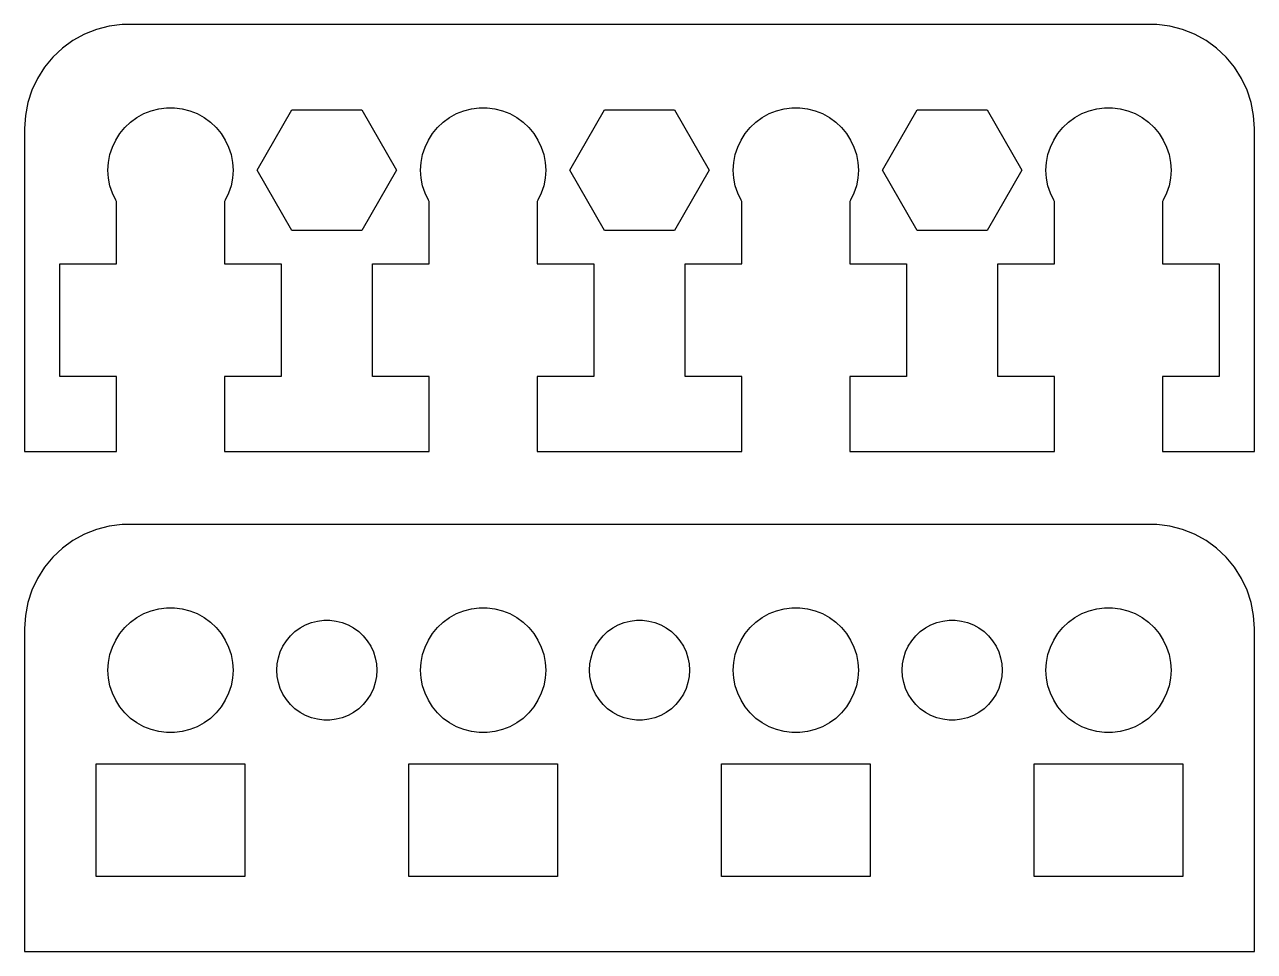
# Model space of a CAD drawing. Header units: metres. Extents: x -29.5 to 29.5, y 0 to 92.5.
# Drawn here: x -29.5 to 29.5, y 0 to 44.5 of the extents above; entities that cross this region are included whole.
import ezdxf

# ---------------------------------------------------------------- set-up
doc = ezdxf.new("R2010")
doc.units = ezdxf.units.M

msp = doc.modelspace()

# ---------------------------------------------------------------- linework, layer by layer
for p, q in [((-26.0451, 44.2553), (-26.6289, 44.0241)), ((-25.4369, 44.4114), (-26.0451, 44.2553)), ((-24.8139, 44.4901), (-25.4369, 44.4114)), ((24.8139, 44.4901), (-24.8139, 44.4901)), ((25.4369, 44.4114), (24.8139, 44.4901)), ((26.0451, 44.2553), (25.4369, 44.4114)), ((26.6289, 44.0241), (26.0451, 44.2553)), ((-27.1791, 43.7216), (-27.6871, 43.3526)), ((-26.6289, 44.0241), (-27.1791, 43.7216)), ((27.1791, 43.7216), (26.6289, 44.0241)), ((27.6871, 43.3526), (27.1791, 43.7216)), ((-27.6871, 43.3526), (-28.1448, 42.9227)), ((28.1448, 42.9227), (27.6871, 43.3526)), ((-28.1448, 42.9227), (-28.5451, 42.4389)), ((28.5451, 42.4389), (28.1448, 42.9227)), ((-28.8815, 41.9088), (-29.1489, 41.3406)), ((-28.5451, 42.4389), (-28.8815, 41.9088)), ((28.8815, 41.9088), (28.5451, 42.4389)), ((29.1489, 41.3406), (28.8815, 41.9088)), ((-29.1489, 41.3406), (-29.3429, 40.7434)), ((29.3429, 40.7434), (29.1489, 41.3406)), ((-29.3429, 40.7434), (-29.4606, 40.1267)), ((29.4606, 40.1267), (29.3429, 40.7434)), ((-29.4606, 40.1267), (-29.5, 39.5)), ((-24.1075, 40.033), (-23.7773, 40.2145)), ((-23.7773, 40.2145), (-23.427, 40.3532)), ((-23.427, 40.3532), (-23.0621, 40.4469)), ((-23.0621, 40.4469), (-22.6884, 40.4941)), ((-22.6884, 40.4941), (-22.3116, 40.4941)), ((-22.3116, 40.4941), (-21.9379, 40.4469)), ((-21.9379, 40.4469), (-21.5729, 40.3532)), ((-21.5729, 40.3532), (-21.2227, 40.2145)), ((-21.2227, 40.2145), (-20.8925, 40.033)), ((-18.3466, 37.5), (-16.6733, 40.3982)), ((-16.6733, 40.3982), (-13.3267, 40.3982)), ((-13.3267, 40.3982), (-11.6534, 37.5)), ((-9.10747, 40.033), (-8.77733, 40.2145)), ((-8.77733, 40.2145), (-8.42705, 40.3532)), ((-8.42705, 40.3532), (-8.06213, 40.4469)), ((-8.06213, 40.4469), (-7.68837, 40.4941)), ((-7.68837, 40.4941), (-7.31161, 40.4941)), ((-7.31161, 40.4941), (-6.93785, 40.4469)), ((-6.93785, 40.4469), (-6.57294, 40.3532)), ((-6.57294, 40.3532), (-6.22266, 40.2145)), ((-6.22266, 40.2145), (-5.89252, 40.033)), ((-3.34659, 37.5), (-1.67329, 40.3982)), ((-1.67329, 40.3982), (1.67329, 40.3982)), ((1.67329, 40.3982), (3.34659, 37.5)), ((5.89252, 40.033), (6.22266, 40.2145)), ((6.22266, 40.2145), (6.57294, 40.3532)), ((6.57294, 40.3532), (6.93785, 40.4469)), ((6.93785, 40.4469), (7.31161, 40.4941)), ((7.31161, 40.4941), (7.68837, 40.4941)), ((7.68837, 40.4941), (8.06213, 40.4469)), ((8.06213, 40.4469), (8.42705, 40.3532)), ((8.42705, 40.3532), (8.77733, 40.2145)), ((8.77733, 40.2145), (9.10747, 40.033)), ((11.6534, 37.5), (13.3267, 40.3982)), ((13.3267, 40.3982), (16.6733, 40.3982)), ((16.6733, 40.3982), (18.3466, 37.5)), ((20.8925, 40.033), (21.2227, 40.2145)), ((21.2227, 40.2145), (21.5729, 40.3532)), ((21.5729, 40.3532), (21.9379, 40.4469)), ((21.9379, 40.4469), (22.3116, 40.4941)), ((22.3116, 40.4941), (22.6884, 40.4941)), ((22.6884, 40.4941), (23.0621, 40.4469)), ((23.0621, 40.4469), (23.427, 40.3532)), ((23.427, 40.3532), (23.7773, 40.2145)), ((23.7773, 40.2145), (24.1075, 40.033)), ((29.5, 39.5), (29.4606, 40.1267)), ((-24.927, 39.2634), (-24.6869, 39.5536)), ((-24.6869, 39.5536), (-24.4123, 39.8115)), ((-24.4123, 39.8115), (-24.1075, 40.033)), ((-20.8925, 40.033), (-20.5877, 39.8115)), ((-20.5877, 39.8115), (-20.3131, 39.5536)), ((-20.3131, 39.5536), (-20.0729, 39.2634)), ((-9.92705, 39.2634), (-9.6869, 39.5536)), ((-9.6869, 39.5536), (-9.41226, 39.8115)), ((-9.41226, 39.8115), (-9.10747, 40.033)), ((-5.89252, 40.033), (-5.58772, 39.8115)), ((-5.58772, 39.8115), (-5.31308, 39.5536)), ((-5.31308, 39.5536), (-5.07294, 39.2634)), ((5.07294, 39.2634), (5.31308, 39.5536)), ((5.31308, 39.5536), (5.58772, 39.8115)), ((5.58772, 39.8115), (5.89252, 40.033)), ((9.10747, 40.033), (9.41226, 39.8115)), ((9.41226, 39.8115), (9.6869, 39.5536)), ((9.6869, 39.5536), (9.92705, 39.2634)), ((20.0729, 39.2634), (20.3131, 39.5536)), ((20.3131, 39.5536), (20.5877, 39.8115)), ((20.5877, 39.8115), (20.8925, 40.033)), ((24.1075, 40.033), (24.4123, 39.8115)), ((24.4123, 39.8115), (24.6869, 39.5536)), ((24.6869, 39.5536), (24.927, 39.2634)), ((-29.5, 39.5), (-29.5, 24)), ((-25.2893, 38.6044), (-25.1289, 38.9453)), ((-25.1289, 38.9453), (-24.927, 39.2634)), ((-20.0729, 39.2634), (-19.8711, 38.9453)), ((-19.8711, 38.9453), (-19.7107, 38.6044)), ((-10.2893, 38.6044), (-10.1289, 38.9453)), ((-10.1289, 38.9453), (-9.92705, 39.2634)), ((-5.07294, 39.2634), (-4.87108, 38.9453)), ((-4.87108, 38.9453), (-4.71066, 38.6044)), ((4.71066, 38.6044), (4.87108, 38.9453)), ((4.87108, 38.9453), (5.07294, 39.2634)), ((9.92705, 39.2634), (10.1289, 38.9453)), ((10.1289, 38.9453), (10.2893, 38.6044)), ((19.7107, 38.6044), (19.8711, 38.9453)), ((19.8711, 38.9453), (20.0729, 39.2634)), ((24.927, 39.2634), (25.1289, 38.9453)), ((25.1289, 38.9453), (25.2893, 38.6044)), ((29.5, 24), (29.5, 39.5)), ((-25.4057, 38.2461), (-25.2893, 38.6044)), ((-19.7107, 38.6044), (-19.5942, 38.2461)), ((-10.4057, 38.2461), (-10.2893, 38.6044)), ((-4.71066, 38.6044), (-4.59424, 38.2461)), ((4.59424, 38.2461), (4.71066, 38.6044)), ((10.2893, 38.6044), (10.4057, 38.2461)), ((19.5942, 38.2461), (19.7107, 38.6044)), ((25.2893, 38.6044), (25.4057, 38.2461)), ((-25.5, 37.5), (-25.4763, 37.876)), ((-25.4763, 37.876), (-25.4057, 38.2461)), ((-19.5942, 38.2461), (-19.5237, 37.876)), ((-19.5237, 37.876), (-19.5, 37.5)), ((-10.5, 37.5), (-10.4763, 37.876)), ((-10.4763, 37.876), (-10.4057, 38.2461)), ((-4.59424, 38.2461), (-4.52365, 37.876)), ((-4.52365, 37.876), (-4.5, 37.5)), ((4.5, 37.5), (4.52365, 37.876)), ((4.52365, 37.876), (4.59424, 38.2461)), ((10.4057, 38.2461), (10.4763, 37.876)), ((10.4763, 37.876), (10.5, 37.5)), ((19.5, 37.5), (19.5237, 37.876)), ((19.5237, 37.876), (19.5942, 38.2461)), ((25.4057, 38.2461), (25.4763, 37.876)), ((25.4763, 37.876), (25.5, 37.5)), ((-25.4763, 37.124), (-25.5, 37.5)), ((-19.5, 37.5), (-19.5237, 37.124)), ((-16.6733, 34.6018), (-18.3466, 37.5)), ((-11.6534, 37.5), (-13.3267, 34.6018)), ((-10.4763, 37.124), (-10.5, 37.5)), ((-4.5, 37.5), (-4.52365, 37.124)), ((-1.67329, 34.6018), (-3.34659, 37.5)), ((3.34659, 37.5), (1.67329, 34.6018)), ((4.52365, 37.124), (4.5, 37.5)), ((10.5, 37.5), (10.4763, 37.124)), ((13.3267, 34.6018), (11.6534, 37.5)), ((18.3466, 37.5), (16.6733, 34.6018)), ((19.5237, 37.124), (19.5, 37.5)), ((25.5, 37.5), (25.4763, 37.124)), ((-25.4057, 36.7539), (-25.4763, 37.124)), ((-25.2893, 36.3956), (-25.4057, 36.7539)), ((-19.5942, 36.7539), (-19.7107, 36.3956)), ((-19.5237, 37.124), (-19.5942, 36.7539)), ((-10.4057, 36.7539), (-10.4763, 37.124)), ((-10.2893, 36.3956), (-10.4057, 36.7539)), ((-4.59424, 36.7539), (-4.71066, 36.3956)), ((-4.52365, 37.124), (-4.59424, 36.7539)), ((4.59424, 36.7539), (4.52365, 37.124)), ((4.71066, 36.3956), (4.59424, 36.7539)), ((10.4057, 36.7539), (10.2893, 36.3956)), ((10.4763, 37.124), (10.4057, 36.7539)), ((19.5942, 36.7539), (19.5237, 37.124)), ((19.7107, 36.3956), (19.5942, 36.7539)), ((25.4057, 36.7539), (25.2893, 36.3956)), ((25.4763, 37.124), (25.4057, 36.7539)), ((-25.1289, 36.0547), (-25.2893, 36.3956)), ((-25.0942, 36), (-25.1289, 36.0547)), ((-25.0942, 33), (-25.0942, 36)), ((-19.8711, 36.0547), (-19.9058, 36)), ((-19.9058, 36), (-19.9058, 33)), ((-19.7107, 36.3956), (-19.8711, 36.0547)), ((-10.1289, 36.0547), (-10.2893, 36.3956)), ((-10.0942, 36), (-10.1289, 36.0547)), ((-10.0942, 33), (-10.0942, 36)), ((-4.87108, 36.0547), (-4.90581, 36)), ((-4.90581, 36), (-4.90581, 33)), ((-4.71066, 36.3956), (-4.87108, 36.0547)), ((4.87108, 36.0547), (4.71066, 36.3956)), ((4.90581, 36), (4.87108, 36.0547)), ((4.90581, 33), (4.90581, 36)), ((10.1289, 36.0547), (10.0942, 36)), ((10.0942, 36), (10.0942, 33)), ((10.2893, 36.3956), (10.1289, 36.0547)), ((19.8711, 36.0547), (19.7107, 36.3956)), ((19.9058, 36), (19.8711, 36.0547)), ((19.9058, 33), (19.9058, 36)), ((25.1289, 36.0547), (25.0942, 36)), ((25.0942, 36), (25.0942, 33)), ((25.2893, 36.3956), (25.1289, 36.0547)), ((-13.3267, 34.6018), (-16.6733, 34.6018)), ((1.67329, 34.6018), (-1.67329, 34.6018)), ((16.6733, 34.6018), (13.3267, 34.6018)), ((-27.804, 27.6), (-27.804, 33)), ((-27.804, 33), (-25.0942, 33)), ((-19.9058, 33), (-17.196, 33)), ((-17.196, 33), (-17.196, 27.6)), ((-12.804, 27.6), (-12.804, 33)), ((-12.804, 33), (-10.0942, 33)), ((-4.90581, 33), (-2.19603, 33)), ((-2.19603, 33), (-2.19603, 27.6)), ((2.19603, 27.6), (2.19603, 33)), ((2.19603, 33), (4.90581, 33)), ((10.0942, 33), (12.804, 33)), ((12.804, 33), (12.804, 27.6)), ((17.196, 27.6), (17.196, 33)), ((17.196, 33), (19.9058, 33)), ((25.0942, 33), (27.804, 33)), ((27.804, 33), (27.804, 27.6)), ((-25.0942, 27.6), (-27.804, 27.6)), ((-25.0942, 24), (-25.0942, 27.6)), ((-17.196, 27.6), (-19.9058, 27.6)), ((-19.9058, 27.6), (-19.9058, 24)), ((-10.0942, 27.6), (-12.804, 27.6)), ((-10.0942, 24), (-10.0942, 27.6)), ((-2.19603, 27.6), (-4.90581, 27.6)), ((-4.90581, 27.6), (-4.90581, 24)), ((4.90581, 27.6), (2.19603, 27.6)), ((4.90581, 24), (4.90581, 27.6)), ((12.804, 27.6), (10.0942, 27.6)), ((10.0942, 27.6), (10.0942, 24)), ((19.9058, 27.6), (17.196, 27.6)), ((19.9058, 24), (19.9058, 27.6)), ((27.804, 27.6), (25.0942, 27.6)), ((25.0942, 27.6), (25.0942, 24)), ((-29.5, 24), (-25.0942, 24)), ((-19.9058, 24), (-10.0942, 24)), ((-4.90581, 24), (4.90581, 24)), ((10.0942, 24), (19.9058, 24)), ((25.0942, 24), (29.5, 24)), ((-26.0451, 20.2553), (-26.6289, 20.0241)), ((-25.4369, 20.4114), (-26.0451, 20.2553)), ((-24.8139, 20.4901), (-25.4369, 20.4114)), ((24.8139, 20.4901), (-24.8139, 20.4901)), ((25.4369, 20.4114), (24.8139, 20.4901)), ((26.0451, 20.2553), (25.4369, 20.4114)), ((26.6289, 20.0241), (26.0451, 20.2553)), ((-27.1791, 19.7216), (-27.6871, 19.3526)), ((-26.6289, 20.0241), (-27.1791, 19.7216)), ((27.1791, 19.7216), (26.6289, 20.0241)), ((27.6871, 19.3526), (27.1791, 19.7216)), ((-28.1448, 18.9227), (-28.5451, 18.4389)), ((-27.6871, 19.3526), (-28.1448, 18.9227)), ((28.1448, 18.9227), (27.6871, 19.3526)), ((28.5451, 18.4389), (28.1448, 18.9227)), ((-28.5451, 18.4389), (-28.8815, 17.9088)), ((28.8815, 17.9088), (28.5451, 18.4389)), ((-28.8815, 17.9088), (-29.1489, 17.3406)), ((29.1489, 17.3406), (28.8815, 17.9088)), ((-29.1489, 17.3406), (-29.3429, 16.7434)), ((29.3429, 16.7434), (29.1489, 17.3406)), ((-29.3429, 16.7434), (-29.4606, 16.1267)), ((29.4606, 16.1267), (29.3429, 16.7434)), ((-29.4606, 16.1267), (-29.5, 15.5)), ((-24.4123, 15.8115), (-24.1075, 16.033)), ((-24.1075, 16.033), (-23.7773, 16.2145)), ((-23.7773, 16.2145), (-23.427, 16.3532)), ((-23.427, 16.3532), (-23.0621, 16.4469)), ((-23.0621, 16.4469), (-22.6884, 16.4941)), ((-22.6884, 16.4941), (-22.3116, 16.4941)), ((-22.3116, 16.4941), (-21.9379, 16.4469)), ((-21.9379, 16.4469), (-21.5729, 16.3532)), ((-21.5729, 16.3532), (-21.2227, 16.2145)), ((-21.2227, 16.2145), (-20.8925, 16.033)), ((-20.8925, 16.033), (-20.5877, 15.8115)), ((-9.41226, 15.8115), (-9.10747, 16.033)), ((-9.10747, 16.033), (-8.77733, 16.2145)), ((-8.77733, 16.2145), (-8.42705, 16.3532)), ((-8.42705, 16.3532), (-8.06213, 16.4469)), ((-8.06213, 16.4469), (-7.68837, 16.4941)), ((-7.68837, 16.4941), (-7.31161, 16.4941)), ((-7.31161, 16.4941), (-6.93785, 16.4469)), ((-6.93785, 16.4469), (-6.57294, 16.3532)), ((-6.57294, 16.3532), (-6.22266, 16.2145)), ((-6.22266, 16.2145), (-5.89252, 16.033)), ((-5.89252, 16.033), (-5.58772, 15.8115)), ((5.58772, 15.8115), (5.89252, 16.033)), ((5.89252, 16.033), (6.22266, 16.2145)), ((6.22266, 16.2145), (6.57294, 16.3532)), ((6.57294, 16.3532), (6.93785, 16.4469)), ((6.93785, 16.4469), (7.31161, 16.4941)), ((7.31161, 16.4941), (7.68837, 16.4941)), ((7.68837, 16.4941), (8.06213, 16.4469)), ((8.06213, 16.4469), (8.42705, 16.3532)), ((8.42705, 16.3532), (8.77733, 16.2145)), ((8.77733, 16.2145), (9.10747, 16.033)), ((9.10747, 16.033), (9.41226, 15.8115)), ((20.5877, 15.8115), (20.8925, 16.033)), ((20.8925, 16.033), (21.2227, 16.2145)), ((21.2227, 16.2145), (21.5729, 16.3532)), ((21.5729, 16.3532), (21.9379, 16.4469)), ((21.9379, 16.4469), (22.3116, 16.4941)), ((22.3116, 16.4941), (22.6884, 16.4941)), ((22.6884, 16.4941), (23.0621, 16.4469)), ((23.0621, 16.4469), (23.427, 16.3532)), ((23.427, 16.3532), (23.7773, 16.2145)), ((23.7773, 16.2145), (24.1075, 16.033)), ((24.1075, 16.033), (24.4123, 15.8115)), ((29.5, 15.5), (29.4606, 16.1267)), ((-29.5, 15.5), (-29.5, 0)), ((-24.927, 15.2634), (-24.6869, 15.5536)), ((-24.6869, 15.5536), (-24.4123, 15.8115)), ((-20.5877, 15.8115), (-20.3131, 15.5536)), ((-20.3131, 15.5536), (-20.0729, 15.2634)), ((-16.7495, 15.1429), (-16.5298, 15.3492)), ((-16.5298, 15.3492), (-16.286, 15.5264)), ((-16.286, 15.5264), (-16.0219, 15.6716)), ((-16.0219, 15.6716), (-15.7416, 15.7825)), ((-15.7416, 15.7825), (-15.4497, 15.8575)), ((-15.4497, 15.8575), (-15.1507, 15.8953)), ((-15.1507, 15.8953), (-14.8493, 15.8953)), ((-14.8493, 15.8953), (-14.5503, 15.8575)), ((-14.5503, 15.8575), (-14.2583, 15.7825)), ((-14.2583, 15.7825), (-13.9781, 15.6716)), ((-13.9781, 15.6716), (-13.714, 15.5264)), ((-13.714, 15.5264), (-13.4702, 15.3492)), ((-13.4702, 15.3492), (-13.2505, 15.1429)), ((-9.92705, 15.2634), (-9.6869, 15.5536)), ((-9.6869, 15.5536), (-9.41226, 15.8115)), ((-5.58772, 15.8115), (-5.31308, 15.5536)), ((-5.31308, 15.5536), (-5.07294, 15.2634)), ((-1.74951, 15.1429), (-1.52982, 15.3492)), ((-1.52982, 15.3492), (-1.28598, 15.5264)), ((-1.28598, 15.5264), (-1.02187, 15.6716)), ((-1.02187, 15.6716), (-0.74164, 15.7825)), ((-0.74164, 15.7825), (-0.44971, 15.8575)), ((-0.44971, 15.8575), (-0.1507, 15.8953)), ((-0.1507, 15.8953), (0.1507, 15.8953)), ((0.1507, 15.8953), (0.44971, 15.8575)), ((0.44971, 15.8575), (0.74164, 15.7825)), ((0.74164, 15.7825), (1.02187, 15.6716)), ((1.02187, 15.6716), (1.28598, 15.5264)), ((1.28598, 15.5264), (1.52982, 15.3492)), ((1.52982, 15.3492), (1.74951, 15.1429)), ((5.07294, 15.2634), (5.31308, 15.5536)), ((5.31308, 15.5536), (5.58772, 15.8115)), ((9.41226, 15.8115), (9.6869, 15.5536)), ((9.6869, 15.5536), (9.92705, 15.2634)), ((13.2505, 15.1429), (13.4702, 15.3492)), ((13.4702, 15.3492), (13.714, 15.5264)), ((13.714, 15.5264), (13.9781, 15.6716)), ((13.9781, 15.6716), (14.2583, 15.7825)), ((14.2583, 15.7825), (14.5503, 15.8575)), ((14.5503, 15.8575), (14.8493, 15.8953)), ((14.8493, 15.8953), (15.1507, 15.8953)), ((15.1507, 15.8953), (15.4497, 15.8575)), ((15.4497, 15.8575), (15.7416, 15.7825)), ((15.7416, 15.7825), (16.0219, 15.6716)), ((16.0219, 15.6716), (16.286, 15.5264)), ((16.286, 15.5264), (16.5298, 15.3492)), ((16.5298, 15.3492), (16.7495, 15.1429)), ((20.0729, 15.2634), (20.3131, 15.5536)), ((20.3131, 15.5536), (20.5877, 15.8115)), ((24.4123, 15.8115), (24.6869, 15.5536)), ((24.6869, 15.5536), (24.927, 15.2634)), ((29.5, 0), (29.5, 15.5)), ((-25.2893, 14.6044), (-25.1289, 14.9453)), ((-25.1289, 14.9453), (-24.927, 15.2634)), ((-20.0729, 15.2634), (-19.8711, 14.9453)), ((-19.8711, 14.9453), (-19.7107, 14.6044)), ((-17.1031, 14.6562), (-16.9416, 14.9107)), ((-16.9416, 14.9107), (-16.7495, 15.1429)), ((-13.2505, 15.1429), (-13.0583, 14.9107)), ((-13.0583, 14.9107), (-12.8969, 14.6562)), ((-10.2893, 14.6044), (-10.1289, 14.9453)), ((-10.1289, 14.9453), (-9.92705, 15.2634)), ((-5.07294, 15.2634), (-4.87108, 14.9453)), ((-4.87108, 14.9453), (-4.71066, 14.6044)), ((-2.10313, 14.6562), (-1.94164, 14.9107)), ((-1.94164, 14.9107), (-1.74951, 15.1429)), ((1.74951, 15.1429), (1.94164, 14.9107)), ((1.94164, 14.9107), (2.10313, 14.6562)), ((4.71066, 14.6044), (4.87108, 14.9453)), ((4.87108, 14.9453), (5.07294, 15.2634)), ((9.92705, 15.2634), (10.1289, 14.9453)), ((10.1289, 14.9453), (10.2893, 14.6044)), ((12.8969, 14.6562), (13.0583, 14.9107)), ((13.0583, 14.9107), (13.2505, 15.1429)), ((16.7495, 15.1429), (16.9416, 14.9107)), ((16.9416, 14.9107), (17.1031, 14.6562)), ((19.7107, 14.6044), (19.8711, 14.9453)), ((19.8711, 14.9453), (20.0729, 15.2634)), ((24.927, 15.2634), (25.1289, 14.9453)), ((25.1289, 14.9453), (25.2893, 14.6044)), ((-25.4763, 13.876), (-25.4057, 14.2461)), ((-25.4057, 14.2461), (-25.2893, 14.6044)), ((-19.7107, 14.6044), (-19.5942, 14.2461)), ((-19.5942, 14.2461), (-19.5237, 13.876)), ((-17.3246, 14.0968), (-17.2315, 14.3835)), ((-17.2315, 14.3835), (-17.1031, 14.6562)), ((-12.8969, 14.6562), (-12.7685, 14.3835)), ((-12.7685, 14.3835), (-12.6754, 14.0968)), ((-10.4763, 13.876), (-10.4057, 14.2461)), ((-10.4057, 14.2461), (-10.2893, 14.6044)), ((-4.71066, 14.6044), (-4.59424, 14.2461)), ((-4.59424, 14.2461), (-4.52365, 13.876)), ((-2.32458, 14.0968), (-2.23146, 14.3835)), ((-2.23146, 14.3835), (-2.10313, 14.6562)), ((2.10313, 14.6562), (2.23146, 14.3835)), ((2.23146, 14.3835), (2.32458, 14.0968)), ((4.52365, 13.876), (4.59424, 14.2461)), ((4.59424, 14.2461), (4.71066, 14.6044)), ((10.2893, 14.6044), (10.4057, 14.2461)), ((10.4057, 14.2461), (10.4763, 13.876)), ((12.6754, 14.0968), (12.7685, 14.3835)), ((12.7685, 14.3835), (12.8969, 14.6562)), ((17.1031, 14.6562), (17.2315, 14.3835)), ((17.2315, 14.3835), (17.3246, 14.0968)), ((19.5237, 13.876), (19.5942, 14.2461)), ((19.5942, 14.2461), (19.7107, 14.6044)), ((25.2893, 14.6044), (25.4057, 14.2461)), ((25.4057, 14.2461), (25.4763, 13.876)), ((-25.5, 13.5), (-25.4763, 13.876)), ((-19.5237, 13.876), (-19.5, 13.5)), ((-17.4, 13.5), (-17.3811, 13.8008)), ((-17.3811, 13.8008), (-17.3246, 14.0968)), ((-12.6754, 14.0968), (-12.6189, 13.8008)), ((-12.6189, 13.8008), (-12.6, 13.5)), ((-10.5, 13.5), (-10.4763, 13.876)), ((-4.52365, 13.876), (-4.5, 13.5)), ((-2.39999, 13.5), (-2.38107, 13.8008)), ((-2.38107, 13.8008), (-2.32458, 14.0968)), ((2.32458, 14.0968), (2.38107, 13.8008)), ((2.38107, 13.8008), (2.39999, 13.5)), ((4.5, 13.5), (4.52365, 13.876)), ((10.4763, 13.876), (10.5, 13.5)), ((12.6, 13.5), (12.6189, 13.8008)), ((12.6189, 13.8008), (12.6754, 14.0968)), ((17.3246, 14.0968), (17.3811, 13.8008)), ((17.3811, 13.8008), (17.4, 13.5)), ((19.5, 13.5), (19.5237, 13.876)), ((25.4763, 13.876), (25.5, 13.5)), ((-25.4763, 13.124), (-25.5, 13.5)), ((-25.4057, 12.7539), (-25.4763, 13.124)), ((-19.5237, 13.124), (-19.5942, 12.7539)), ((-19.5, 13.5), (-19.5237, 13.124)), ((-17.3811, 13.1992), (-17.4, 13.5)), ((-17.3246, 12.9031), (-17.3811, 13.1992)), ((-12.6189, 13.1992), (-12.6754, 12.9031)), ((-12.6, 13.5), (-12.6189, 13.1992)), ((-10.4763, 13.124), (-10.5, 13.5)), ((-10.4057, 12.7539), (-10.4763, 13.124)), ((-4.52365, 13.124), (-4.59424, 12.7539)), ((-4.5, 13.5), (-4.52365, 13.124)), ((-2.38107, 13.1992), (-2.39999, 13.5)), ((-2.32458, 12.9031), (-2.38107, 13.1992)), ((2.38107, 13.1992), (2.32458, 12.9031)), ((2.39999, 13.5), (2.38107, 13.1992)), ((4.52365, 13.124), (4.5, 13.5)), ((4.59424, 12.7539), (4.52365, 13.124)), ((10.4763, 13.124), (10.4057, 12.7539)), ((10.5, 13.5), (10.4763, 13.124)), ((12.6189, 13.1992), (12.6, 13.5)), ((12.6754, 12.9031), (12.6189, 13.1992)), ((17.3811, 13.1992), (17.3246, 12.9031)), ((17.4, 13.5), (17.3811, 13.1992)), ((19.5237, 13.124), (19.5, 13.5)), ((19.5942, 12.7539), (19.5237, 13.124)), ((25.4763, 13.124), (25.4057, 12.7539)), ((25.5, 13.5), (25.4763, 13.124)), ((-25.2893, 12.3956), (-25.4057, 12.7539)), ((-25.1289, 12.0547), (-25.2893, 12.3956)), ((-19.7107, 12.3956), (-19.8711, 12.0547)), ((-19.5942, 12.7539), (-19.7107, 12.3956)), ((-17.2315, 12.6165), (-17.3246, 12.9031)), ((-17.1031, 12.3438), (-17.2315, 12.6165)), ((-12.7685, 12.6165), (-12.8969, 12.3438)), ((-12.6754, 12.9031), (-12.7685, 12.6165)), ((-10.2893, 12.3956), (-10.4057, 12.7539)), ((-10.1289, 12.0547), (-10.2893, 12.3956)), ((-4.71066, 12.3956), (-4.87108, 12.0547)), ((-4.59424, 12.7539), (-4.71066, 12.3956)), ((-2.23146, 12.6165), (-2.32458, 12.9031)), ((-2.10313, 12.3438), (-2.23146, 12.6165)), ((2.23146, 12.6165), (2.10313, 12.3438)), ((2.32458, 12.9031), (2.23146, 12.6165)), ((4.71066, 12.3956), (4.59424, 12.7539)), ((4.87108, 12.0547), (4.71066, 12.3956)), ((10.2893, 12.3956), (10.1289, 12.0547)), ((10.4057, 12.7539), (10.2893, 12.3956)), ((12.7685, 12.6165), (12.6754, 12.9031)), ((12.8969, 12.3438), (12.7685, 12.6165)), ((17.2315, 12.6165), (17.1031, 12.3438)), ((17.3246, 12.9031), (17.2315, 12.6165)), ((19.7107, 12.3956), (19.5942, 12.7539)), ((19.8711, 12.0547), (19.7107, 12.3956)), ((25.2893, 12.3956), (25.1289, 12.0547)), ((25.4057, 12.7539), (25.2893, 12.3956)), ((-24.927, 11.7366), (-25.1289, 12.0547)), ((-19.8711, 12.0547), (-20.0729, 11.7366)), ((-16.9416, 12.0893), (-17.1031, 12.3438)), ((-16.7495, 11.8571), (-16.9416, 12.0893)), ((-16.5298, 11.6508), (-16.7495, 11.8571)), ((-13.2505, 11.8571), (-13.4702, 11.6508)), ((-13.0583, 12.0893), (-13.2505, 11.8571)), ((-12.8969, 12.3438), (-13.0583, 12.0893)), ((-9.92705, 11.7366), (-10.1289, 12.0547)), ((-4.87108, 12.0547), (-5.07294, 11.7366)), ((-1.94164, 12.0893), (-2.10313, 12.3438)), ((-1.74951, 11.8571), (-1.94164, 12.0893)), ((-1.52982, 11.6508), (-1.74951, 11.8571)), ((1.74951, 11.8571), (1.52982, 11.6508)), ((1.94164, 12.0893), (1.74951, 11.8571)), ((2.10313, 12.3438), (1.94164, 12.0893)), ((5.07294, 11.7366), (4.87108, 12.0547)), ((10.1289, 12.0547), (9.92705, 11.7366)), ((13.0583, 12.0893), (12.8969, 12.3438)), ((13.2505, 11.8571), (13.0583, 12.0893)), ((13.4702, 11.6508), (13.2505, 11.8571)), ((16.7495, 11.8571), (16.5298, 11.6508)), ((16.9416, 12.0893), (16.7495, 11.8571)), ((17.1031, 12.3438), (16.9416, 12.0893)), ((20.0729, 11.7366), (19.8711, 12.0547)), ((25.1289, 12.0547), (24.927, 11.7366)), ((-24.6869, 11.4464), (-24.927, 11.7366)), ((-24.4123, 11.1884), (-24.6869, 11.4464)), ((-20.3131, 11.4464), (-20.5877, 11.1884)), ((-20.0729, 11.7366), (-20.3131, 11.4464)), ((-16.286, 11.4736), (-16.5298, 11.6508)), ((-16.0219, 11.3284), (-16.286, 11.4736)), ((-15.7416, 11.2175), (-16.0219, 11.3284)), ((-15.4497, 11.1425), (-15.7416, 11.2175)), ((-14.2583, 11.2175), (-14.5503, 11.1425)), ((-13.9781, 11.3284), (-14.2583, 11.2175)), ((-13.714, 11.4736), (-13.9781, 11.3284)), ((-13.4702, 11.6508), (-13.714, 11.4736)), ((-9.6869, 11.4464), (-9.92705, 11.7366)), ((-9.41226, 11.1884), (-9.6869, 11.4464)), ((-5.31308, 11.4464), (-5.58772, 11.1884)), ((-5.07294, 11.7366), (-5.31308, 11.4464)), ((-1.28598, 11.4736), (-1.52982, 11.6508)), ((-1.02187, 11.3284), (-1.28598, 11.4736)), ((-0.74164, 11.2175), (-1.02187, 11.3284)), ((-0.44971, 11.1425), (-0.74164, 11.2175)), ((0.74164, 11.2175), (0.44971, 11.1425)), ((1.02187, 11.3284), (0.74164, 11.2175)), ((1.28598, 11.4736), (1.02187, 11.3284)), ((1.52982, 11.6508), (1.28598, 11.4736)), ((5.31308, 11.4464), (5.07294, 11.7366)), ((5.58772, 11.1884), (5.31308, 11.4464)), ((9.6869, 11.4464), (9.41226, 11.1884)), ((9.92705, 11.7366), (9.6869, 11.4464)), ((13.714, 11.4736), (13.4702, 11.6508)), ((13.9781, 11.3284), (13.714, 11.4736)), ((14.2583, 11.2175), (13.9781, 11.3284)), ((14.5503, 11.1425), (14.2583, 11.2175)), ((15.7416, 11.2175), (15.4497, 11.1425)), ((16.0219, 11.3284), (15.7416, 11.2175)), ((16.286, 11.4736), (16.0219, 11.3284)), ((16.5298, 11.6508), (16.286, 11.4736)), ((20.3131, 11.4464), (20.0729, 11.7366)), ((20.5877, 11.1884), (20.3131, 11.4464)), ((24.6869, 11.4464), (24.4123, 11.1884)), ((24.927, 11.7366), (24.6869, 11.4464)), ((-24.1075, 10.967), (-24.4123, 11.1884)), ((-23.7773, 10.7855), (-24.1075, 10.967)), ((-23.427, 10.6468), (-23.7773, 10.7855)), ((-23.0621, 10.5531), (-23.427, 10.6468)), ((-21.5729, 10.6468), (-21.9379, 10.5531)), ((-21.2227, 10.7855), (-21.5729, 10.6468)), ((-20.8925, 10.967), (-21.2227, 10.7855)), ((-20.5877, 11.1884), (-20.8925, 10.967)), ((-15.1507, 11.1047), (-15.4497, 11.1425)), ((-14.8493, 11.1047), (-15.1507, 11.1047)), ((-14.5503, 11.1425), (-14.8493, 11.1047)), ((-9.10747, 10.967), (-9.41226, 11.1884)), ((-8.77733, 10.7855), (-9.10747, 10.967)), ((-8.42705, 10.6468), (-8.77733, 10.7855)), ((-8.06213, 10.5531), (-8.42705, 10.6468)), ((-6.57294, 10.6468), (-6.93785, 10.5531)), ((-6.22266, 10.7855), (-6.57294, 10.6468)), ((-5.89252, 10.967), (-6.22266, 10.7855)), ((-5.58772, 11.1884), (-5.89252, 10.967)), ((-0.1507, 11.1047), (-0.44971, 11.1425)), ((0.1507, 11.1047), (-0.1507, 11.1047)), ((0.44971, 11.1425), (0.1507, 11.1047)), ((5.89252, 10.967), (5.58772, 11.1884)), ((6.22266, 10.7855), (5.89252, 10.967)), ((6.57294, 10.6468), (6.22266, 10.7855)), ((6.93785, 10.5531), (6.57294, 10.6468)), ((8.42705, 10.6468), (8.06213, 10.5531)), ((8.77733, 10.7855), (8.42705, 10.6468)), ((9.10747, 10.967), (8.77733, 10.7855)), ((9.41226, 11.1884), (9.10747, 10.967)), ((14.8493, 11.1047), (14.5503, 11.1425)), ((15.1507, 11.1047), (14.8493, 11.1047)), ((15.4497, 11.1425), (15.1507, 11.1047)), ((20.8925, 10.967), (20.5877, 11.1884)), ((21.2227, 10.7855), (20.8925, 10.967)), ((21.5729, 10.6468), (21.2227, 10.7855)), ((21.9379, 10.5531), (21.5729, 10.6468)), ((23.427, 10.6468), (23.0621, 10.5531)), ((23.7773, 10.7855), (23.427, 10.6468)), ((24.1075, 10.967), (23.7773, 10.7855)), ((24.4123, 11.1884), (24.1075, 10.967)), ((-22.6884, 10.5059), (-23.0621, 10.5531)), ((-22.3116, 10.5059), (-22.6884, 10.5059)), ((-21.9379, 10.5531), (-22.3116, 10.5059)), ((-7.68837, 10.5059), (-8.06213, 10.5531)), ((-7.31161, 10.5059), (-7.68837, 10.5059)), ((-6.93785, 10.5531), (-7.31161, 10.5059)), ((7.31161, 10.5059), (6.93785, 10.5531)), ((7.68837, 10.5059), (7.31161, 10.5059)), ((8.06213, 10.5531), (7.68837, 10.5059)), ((22.3116, 10.5059), (21.9379, 10.5531)), ((22.6884, 10.5059), (22.3116, 10.5059)), ((23.0621, 10.5531), (22.6884, 10.5059)), ((-26.0719, 3.59999), (-26.0719, 9)), ((-26.0719, 9), (-18.9281, 9)), ((-18.9281, 9), (-18.9281, 3.59999)), ((-11.0719, 3.59999), (-11.0719, 9)), ((-11.0719, 9), (-3.92809, 9)), ((-3.92809, 9), (-3.92809, 3.59999)), ((3.92809, 3.59999), (3.92809, 9)), ((3.92809, 9), (11.0719, 9)), ((11.0719, 9), (11.0719, 3.59999)), ((18.9281, 3.59999), (18.9281, 9)), ((18.9281, 9), (26.0719, 9)), ((26.0719, 9), (26.0719, 3.59999)), ((-18.9281, 3.59999), (-26.0719, 3.59999)), ((-3.92809, 3.59999), (-11.0719, 3.59999)), ((11.0719, 3.59999), (3.92809, 3.59999)), ((26.0719, 3.59999), (18.9281, 3.59999)), ((-29.5, 0), (29.5, 0))]:
    msp.add_line(p, q)

doc.saveas('drawing.dxf')
